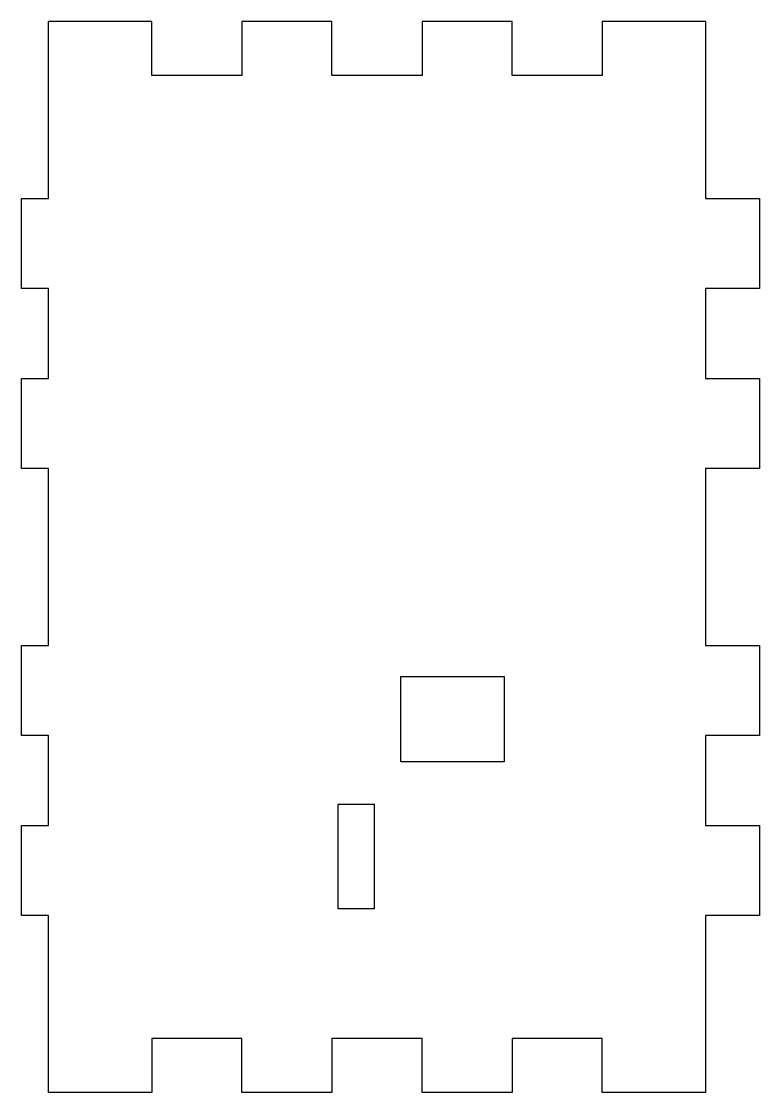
# Model space of a CAD drawing. Extents: x -66 to 16, y -77 to 42.
import ezdxf

# ---------------------------------------------------------------- set-up
doc = ezdxf.new("R2010")
doc.units = 0
doc.header["$MEASUREMENT"] = 0
doc.layers.add('2D', color=7, linetype='CONTINUOUS')

# ---------------------------------------------------------------- blocks, each defined once
blk = doc.blocks.new('SHAPE2DVIEW004')
at = {"layer": '2D', "color": 0}
for p, q in [((-62.9, 22.6), (-62.9, 42.27)), ((-51.4, 42.27), (-62.9, 42.27)), ((-51.4, 36.27), (-51.4, 42.27)), ((-41.4, 42.27), (-41.4, 36.27)), ((-31.4, 42.27), (-41.4, 42.27)), ((-31.4, 36.27), (-31.4, 42.27)), ((-21.4, 42.27), (-21.4, 36.27)), ((-11.4, 42.27), (-21.4, 42.27)), ((-11.4, 36.27), (-11.4, 42.27)), ((-1.4, 42.27), (-1.4, 36.27)), ((10.1, 42.27), (-1.4, 42.27)), ((10.1, 42.27), (10.1, 22.6)), ((-41.4, 36.27), (-51.4, 36.27)), ((-21.4, 36.27), (-31.4, 36.27)), ((-1.4, 36.27), (-11.4, 36.27)), ((-65.9, 12.6), (-65.9, 22.6)), ((-65.9, 22.6), (-62.9, 22.6)), ((10.1, 22.6), (16.1, 22.6)), ((16.1, 22.6), (16.1, 12.6)), ((-62.9, 12.6), (-65.9, 12.6)), ((-62.9, 2.6), (-62.9, 12.6)), ((16.1, 12.6), (10.1, 12.6)), ((10.1, 12.6), (10.1, 2.6)), ((-65.9, -7.4), (-65.9, 2.6)), ((-65.9, 2.6), (-62.9, 2.6)), ((10.1, 2.6), (16.1, 2.6)), ((16.1, 2.6), (16.1, -7.4)), ((-62.9, -7.4), (-65.9, -7.4)), ((-62.9, -27.06), (-62.9, -7.4)), ((16.1, -7.4), (10.1, -7.4)), ((10.1, -7.4), (10.1, -27.06)), ((-65.9, -37.06), (-65.9, -27.06)), ((-65.9, -27.06), (-62.9, -27.06)), ((10.1, -27.06), (16.1, -27.06)), ((16.1, -27.06), (16.1, -37.06)), ((-23.76, -30.5), (-12.26, -30.5)), ((-23.76, -40), (-23.76, -30.5)), ((-12.26, -30.5), (-12.26, -40)), ((-62.9, -37.06), (-65.9, -37.06)), ((-62.9, -47.06), (-62.9, -37.06)), ((16.1, -37.06), (10.1, -37.06)), ((10.1, -37.06), (10.1, -47.06)), ((-12.26, -40), (-23.76, -40)), ((-30.73, -44.7), (-26.73, -44.7)), ((-30.73, -56.3), (-30.73, -44.7)), ((-26.73, -44.7), (-26.73, -56.3)), ((-65.9, -57.06), (-65.9, -47.06)), ((-65.9, -47.06), (-62.9, -47.06)), ((10.1, -47.06), (16.1, -47.06)), ((16.1, -47.06), (16.1, -57.06)), ((-62.9, -57.06), (-65.9, -57.06)), ((-62.9, -76.73), (-62.9, -57.06)), ((-26.73, -56.3), (-30.73, -56.3)), ((16.1, -57.06), (10.1, -57.06)), ((10.1, -57.06), (10.1, -76.73)), ((-41.4, -70.73), (-51.4, -70.73)), ((-51.4, -70.73), (-51.4, -76.73)), ((-41.4, -76.73), (-41.4, -70.73)), ((-21.4, -70.73), (-31.4, -70.73)), ((-31.4, -70.73), (-31.4, -76.73)), ((-21.4, -76.73), (-21.4, -70.73)), ((-1.4, -70.73), (-11.4, -70.73)), ((-11.4, -70.73), (-11.4, -76.73)), ((-1.4, -76.73), (-1.4, -70.73)), ((-51.4, -76.73), (-62.9, -76.73)), ((-31.4, -76.73), (-41.4, -76.73)), ((-11.4, -76.73), (-21.4, -76.73)), ((10.1, -76.73), (-1.4, -76.73))]:
    blk.add_line(p, q, dxfattribs=at)

msp = doc.modelspace()

# ---------------------------------------------------------------- block references
at = {"layer": '2D', "color": 0}
msp.add_blockref('SHAPE2DVIEW004', (0, 0), dxfattribs=at)

doc.saveas('drawing.dxf')
